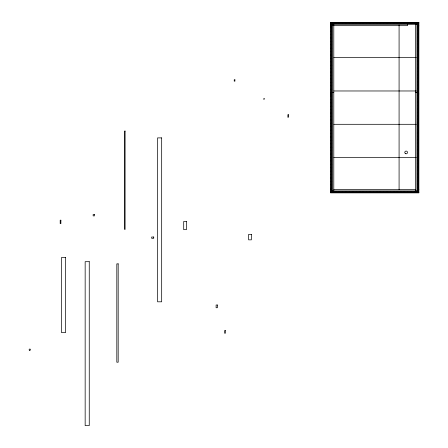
<?xml version="1.0" encoding="UTF-8"?>
<svg xmlns="http://www.w3.org/2000/svg" width="448" height="448" viewBox="0 0 448 448"><rect width="100%" height="100%" fill="white"/><g stroke="black" fill="none" stroke-linecap="round" stroke-linejoin="round"><path stroke-width="0.67" d="M332.763 22.809L330.926 22.809L330.926 24.646M330.518 22.949L418.863 22.949M332.427 23.632L417.771 23.632L417.771 22.949M418.32 23.654L417.637 23.654L417.637 190.954M331.061 24.31L417.637 24.31M332.427 25.676L407.557 25.676L407.557 24.31M330.518 25.872L330.926 25.872M418.454 25.872L418.863 25.872M417.637 27.07L418.32 27.042M331.061 27.726L331.744 27.698M417.637 30.458L418.32 30.458M417.637 30.486L418.32 30.486M331.061 31.142L331.744 31.114M417.637 33.874L418.32 33.902M331.061 34.558L331.744 34.53M417.637 37.318L418.32 37.29M331.061 37.946L331.744 37.974M417.637 40.701L418.32 40.701M417.637 40.729L418.32 40.729M417.637 44.117L418.32 44.145M331.061 44.772L331.744 44.8M331.061 48.188L331.744 48.188M331.061 48.216L331.744 48.216M417.637 50.949L418.32 50.977M331.061 51.604L331.744 51.632M417.637 54.393L418.32 54.365M331.061 55.02L331.744 55.048M333.816 57.641L416.265 57.641M417.637 57.775L418.32 57.803M417.637 61.191L418.32 61.219M331.061 61.846L331.744 61.874M331.061 65.262L331.744 65.262M331.061 65.29L331.744 65.29M417.637 68.023L418.32 68.051M331.061 68.706L331.744 68.678M417.637 71.462L418.32 71.439M331.061 72.094L331.744 72.122M417.637 74.85L418.32 74.878M331.061 75.533L331.744 75.505M417.637 78.294L418.32 78.266M331.061 78.921L331.744 78.949M331.061 82.337L331.744 82.337M331.061 82.365L331.744 82.365M417.637 85.126L418.32 85.098M331.061 85.753L331.744 85.781M417.637 88.514L418.32 88.514M417.637 88.536L418.32 88.536M333.816 90.972L416.265 90.972M417.637 91.924L418.32 91.952M331.061 92.579L331.744 92.607M332.427 92.607L333.794 92.607M415.587 92.607L416.954 92.607M330.518 93.974L331.061 93.974M418.32 93.974L418.863 93.974M417.637 95.368L418.32 95.34M331.061 96.023L331.744 95.995M331.061 99.411L331.744 99.411M331.061 99.439L331.744 99.439M417.637 102.2L418.32 102.172M331.061 102.827L331.744 102.855M417.637 105.588L418.32 105.588M417.637 105.61L418.32 105.61M417.637 109.026L418.32 108.998M331.061 109.654L331.744 109.682M417.637 112.414L418.32 112.442M331.061 113.07L331.744 113.098M417.637 115.83L418.32 115.858M331.061 116.514L331.744 116.486M417.637 119.246L418.32 119.274M331.061 119.93L331.744 119.902M417.637 122.657L418.32 122.657M417.637 122.685L418.32 122.685M333.816 124.298L416.265 124.298M417.637 126.101L418.32 126.073M331.061 126.756L331.744 126.728M417.637 129.489L418.32 129.517M331.061 130.172L331.744 130.144M417.637 132.905L418.32 132.933M331.061 133.56L331.744 133.588M417.637 136.349L418.32 136.321M331.061 137.004L331.744 136.976M417.637 139.731L418.32 139.731M417.637 139.759L418.32 139.759M417.637 143.175L418.32 143.147M331.061 143.83L331.744 143.802M331.061 147.218L331.744 147.218M331.061 147.246L331.744 147.246M417.637 150.007L418.32 149.979M331.061 150.662L331.744 150.634M417.637 153.423L418.32 153.395M331.061 154.078L331.744 154.05M417.637 156.806L418.32 156.806M331.061 157.461L331.744 157.461M331.061 157.489L331.744 157.489M333.816 157.629L416.265 157.629M417.637 160.194L418.32 160.25M331.061 160.905L331.744 160.877M417.637 167.082L418.32 167.054M331.061 167.737L331.744 167.709M417.637 170.492L418.32 170.47M331.061 171.125L331.744 171.153M417.637 173.88L418.32 173.908M331.061 174.535L331.744 174.563M417.637 177.324L418.32 177.296M331.061 177.979L331.744 177.951M417.637 184.128L418.32 184.156M331.061 184.811L331.744 184.811M417.637 187.566L418.32 187.544M331.061 188.227L331.744 188.199M330.518 189.398L330.926 189.398M418.454 189.398L418.863 189.398M333.794 189.588L415.587 189.588M331.744 190.954L418.32 190.954M331.061 191.61L331.744 191.61L331.744 24.31M332.427 191.638L417.771 191.638L417.771 192.321M330.518 192.321L418.863 192.321M418.454 22.809L418.454 24.035M418.454 190.624L418.454 192.461M418.32 22.949L418.32 192.321M416.954 23.632L416.954 191.638M415.587 24.31L415.587 190.954M415.397 22.4L415.397 22.809M414.383 22.949L414.383 23.632M414.383 191.638L414.383 192.321M414.355 22.949L414.355 23.632M414.355 191.638L414.355 192.321M410.945 22.949L410.967 23.632M410.945 191.638L410.967 192.321M404.113 22.949L404.141 23.632M404.113 191.638L404.141 192.321M400.725 22.949L400.697 23.632M400.697 191.638L400.725 192.321M399.084 25.004L399.084 189.566M397.309 22.949L397.309 23.632M397.309 191.638L397.309 192.321M397.281 22.949L397.281 23.632M397.281 191.638L397.281 192.321M393.87 22.949L393.898 23.632M393.87 191.638L393.898 192.321M387.066 22.949L387.038 23.632M387.066 191.638L387.038 192.321M383.622 22.949L383.65 23.632M383.65 191.638L383.622 192.321M380.234 22.949L380.206 23.632M380.234 191.638L380.206 192.321M376.824 22.949L376.796 23.632M376.796 191.638L376.824 192.321M369.964 22.949L369.992 23.632M369.992 191.638L369.964 192.321M366.576 22.949L366.548 23.632M366.576 191.638L366.548 192.321M363.138 22.949L363.16 23.632M363.138 191.638L363.16 192.321M359.75 22.949L359.722 23.632M359.75 191.638L359.722 192.321M352.89 22.949L352.918 23.632M352.89 191.638L352.918 192.321M346.063 22.949L346.063 23.632M346.063 191.638L346.086 192.321M342.647 22.949L342.675 23.632M342.675 191.638L342.647 192.321M339.259 22.949L339.259 23.632M339.259 191.638L339.259 192.321M339.231 22.949L339.231 23.632M339.231 191.638L339.231 192.321M335.843 22.949L335.815 23.632M335.843 191.638L335.815 192.321M333.984 22.4L333.984 22.809M333.794 24.31L333.794 190.954M332.427 22.949L332.427 192.321M331.061 22.949L331.061 192.321M330.926 191.234L330.926 192.461M418.863 22.4L330.518 22.4L330.518 192.87L418.863 192.87L418.863 22.4M331.744 41.362L331.061 41.362L331.744 41.384M418.32 47.533L417.637 47.533L418.32 47.561M331.744 58.436L331.061 58.436L331.744 58.458M418.32 64.607L417.637 64.607L418.32 64.635M234.909 79.817L234.226 79.817L234.226 81.183L234.909 81.183L234.909 79.817M418.32 81.682L417.637 81.682L418.32 81.71M331.744 89.169L331.061 89.169L331.744 89.197M264.23 98.717L263.687 98.717L263.687 99.266L264.23 99.266L264.23 98.717M418.32 98.756L417.637 98.756L418.32 98.784M331.744 106.243L331.061 106.243L331.744 106.266M288.422 114.694L287.879 114.694L287.879 117.292L288.422 117.292L288.422 114.694M331.744 123.318L331.061 123.318L331.744 123.34M125.087 131.079L124.538 131.079L124.538 229.426L125.087 229.426L125.087 131.079M161.678 137.894L157.578 137.894L157.578 301.806L161.678 301.806L161.678 137.894M331.744 140.392L331.061 140.392L331.744 140.414M418.32 146.563L417.637 146.563L418.32 146.591M418.32 163.638L417.637 163.638L418.32 163.666M331.744 164.293L331.061 164.293L331.744 164.321M418.32 180.712L417.637 180.712L418.32 180.74M331.744 181.367L331.061 181.367L331.744 181.395M94.438 214.519L93.156 214.519L93.156 215.886L94.438 215.886L94.438 214.519M60.883 220.209L60.2 220.209L60.2 223.619L60.883 223.619L60.883 220.209M186.435 221.469L183.702 221.469L183.702 229.667L186.435 229.667L186.435 221.469M251.362 234.382L248.629 234.382L248.629 239.842L251.362 239.842L251.362 234.382M153.726 237.02L151.676 237.02L151.676 238.302L153.726 238.302L153.726 237.02M65.598 257.488L61.499 257.488L61.499 332.612L65.598 332.612L65.598 257.488M89.258 261.688L85.159 261.688L85.159 425.6L89.258 425.6L89.258 261.688M118.182 263.866L116.816 263.866L116.816 362.214L118.182 362.214L118.182 263.866M217.392 305.004L216.11 305.004L216.11 307.737L217.392 307.737L217.392 305.004M225.344 330.506L224.661 330.506L224.661 333.239L225.344 333.239L225.344 330.506M407.557 23.632L407.557 22.949L407.529 23.632M407.557 192.321L407.557 191.638L407.529 192.321M390.482 23.632L390.482 22.949L390.454 23.632M390.482 192.321L390.482 191.638L390.454 192.321M373.408 23.632L373.408 22.949L373.38 23.632M373.408 192.321L373.408 191.638L373.38 192.321M356.334 23.632L356.334 22.949L356.306 23.632M356.334 192.321L356.334 191.638L356.306 192.321M349.502 23.632L349.502 22.949L349.474 23.632M349.502 192.321L349.502 191.638L349.474 192.321M405.451 153.619A1.366 1.366 0 0 0 407.501 152.438A1.366 1.366 0 0 0 405.451 151.256A1.366 1.366 0 0 0 405.451 153.619M29.378 350.207A0.655 0.655 0 0 0 30.436 349.793A0.655 0.655 0 0 0 29.546 349.087A0.655 0.655 0 0 0 29.378 350.207"/></g></svg>
